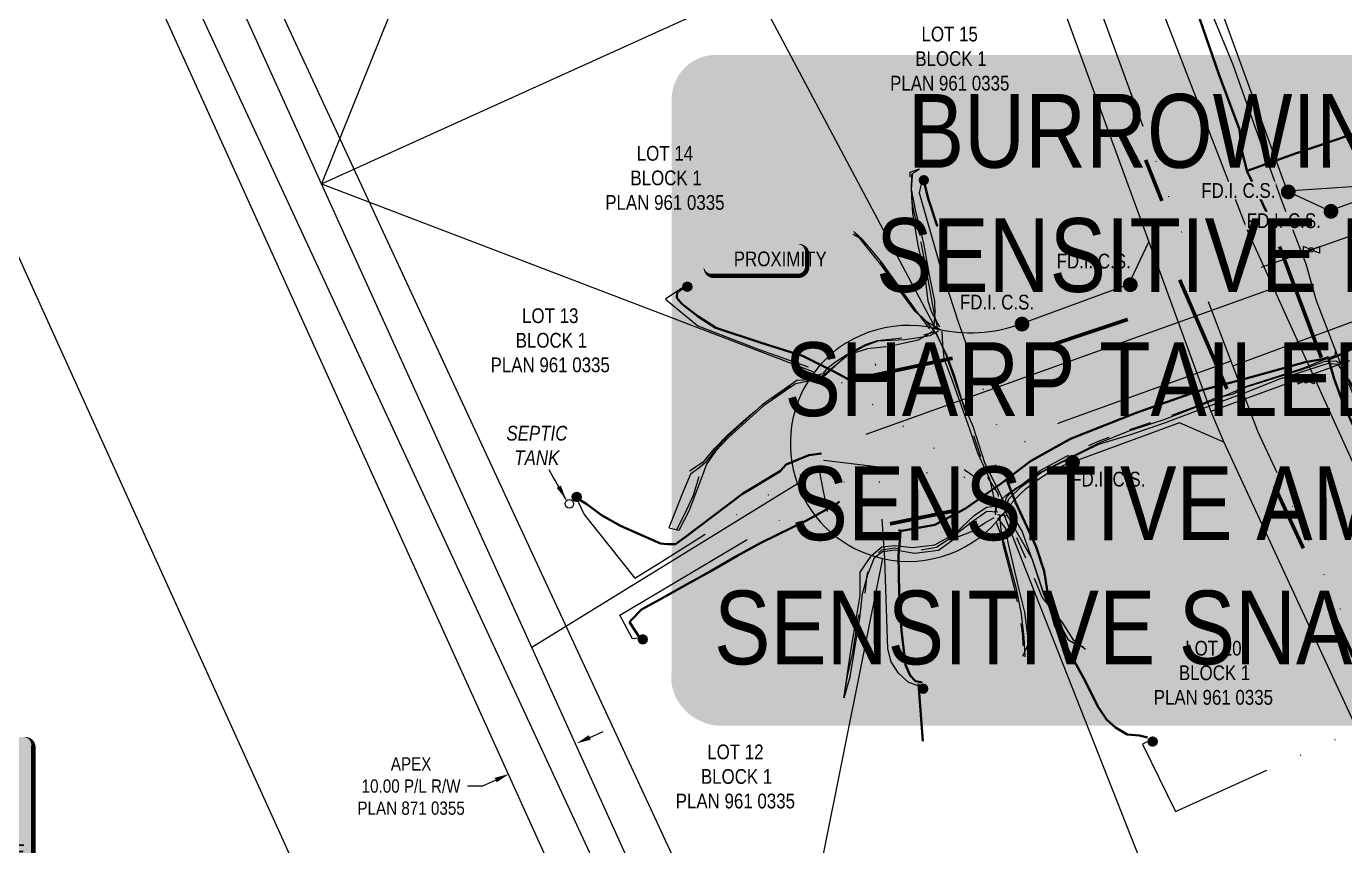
# Model space of a CAD drawing. Extents: x 312545 to 320442, y 5540407 to 5546054.
# Drawn here: x 315907.6 to 316086.4, y 5541610.1 to 5541721.2 of the extents above; entities that cross this region are included whole.
import ezdxf

# ---------------------------------------------------------------- set-up
doc = ezdxf.new("R2010")
doc.units = 0
doc.header["$LTSCALE"] = 5
doc.header["$PDSIZE"] = 0.5
for name, pattern in [('COOP2', [10, 5, -1, 0, -1, 0, -1, 0, -1, 0, -1]), ('DASHDOT', [25.4, 12.7, -6.35, 0, -6.35]), ('HIDDEN', [9.525, 6.35, -3.175]), ('POWERLINE5', [7.8, 2.4, -0.6, 0.6, -0.6, 0.6, -0.6, 2.4])]:
    doc.linetypes.add(name, pattern=pattern)
doc.layers.get('Defpoints').update_dxf_attribs({"color": 9})
doc.layers.add('AS-FIBRE-OPTIC', color=7, linetype='foc-FIBREOP', lineweight=9, true_color=0xff9c38)
doc.layers.add('AS-WATER PIPE', color=7, linetype='foc-WATER', lineweight=9, true_color=0x8ac4ff)
for name, color, linetype, lineweight in [('AS-GENERAL', 48, 'Continuous', 18), ('AS-RECON EXISTING', 151, 'DASHDOT', 40), ('F-WS-T-1000', 190, 'Continuous', 9)]:
    doc.layers.add(name, color=color, linetype=linetype, lineweight=lineweight)
for name, color, linetype in [('AS-POWER-EXISTING', 72, 'POWERLINE5'), ('AS-Sewer San_1000', 53, 'HIDDEN'), ('AS-SYMBOL-1000', 7, 'Continuous'), ('AS-TELEPHONE', 224, 'foc-TEL'), ('AS-WILDLIFE-BLOCK', 131, 'Continuous'), ('AS-WILDLIFE-BLOCK-1000', 131, 'Continuous'), ('F-RW', 190, 'Continuous'), ('L-MON-1000', 1, 'Continuous'), ('L-TITLEDB', 4, 'Continuous'), ('L-TITLEDB-T-1000', 4, 'Continuous'), ('P-APEX RECON-LINE LIST-1000', 240, 'Continuous'), ('P-APEX RECON-URBAN', 30, 'COOP2')]:
    doc.layers.add(name, color=color, linetype=linetype)
doc.styles.add('1.8', font='ARIALN.TTF', dxfattribs={"height": 1.8})
doc.styles.add('175L', font='ARIALN.TTF', dxfattribs={"height": 10})
doc.styles.add('80', font='ARIALN.TTF', dxfattribs={"height": 10})
doc.styles.add('foc-LtypeFont', font='ARIALN.TTF', dxfattribs={"height": 7.35})
doc.linetypes.add('foc-FIBREOP', pattern='A,10,-1,["FO",foc-LtypeFont,S=0.2,R=0,X=-0.5,Y=-0.75],-2.75', length=13.75)
doc.linetypes.add('foc-TEL', pattern='A,2,-1,["T",foc-LtypeFont,S=0.2,R=0,X=-0.425,Y=-0.75],-1.24,8', length=12.24)
doc.linetypes.add('foc-WATER', pattern='A,10,-1,["W",foc-LtypeFont,S=0.2,R=0,X=-0.425,Y=-0.75],-2', length=13)
doc.dimstyles.new('Compass 1 000', dxfattribs={"dimtxt": 1.8, "dimasz": 2, "dimexe": 0.2, "dimexo": 0.0625, "dimgap": 0.5, "dimtad": 0, "dimtih": 1, "dimtoh": 1, "dimzin": 0, "dimdsep": 46, "dimtxsty": '1.8', "dimcen": 0.1, "dimse1": 1, "dimse2": 1, "dimclrd": 256, "dimclrt": 256, "dimaunit": 1, "dimadec": 4, "dimazin": 0, "dimtfac": 0.06, "dimtofl": 0, "dimtmove": 0, "dimatfit": 0, "dimfxl": 0.2, "dimtolj": 1, "dimtzin": 0, "dimlwd": -1, "dimarcsym": 0})

# ---------------------------------------------------------------- blocks, each defined once
blk = doc.blocks.new('fdia')
at = {"color": 255, "const_width": 1}
blk.add_lwpolyline([(-0.5, 0, 1), (0.5, 0, 1)], format="xyb", close=True, dxfattribs=at)
blk = doc.blocks.new('Fdiaa')
blk.add_blockref('fdia', (0, 0))
blk = doc.blocks.new('fdib')
at = {"color": 1, "const_width": 1.6}
blk.add_lwpolyline([(-0.4, 0, 1), (0.4, 0, 1)], format="xyb", close=True, dxfattribs=at)
at = {"color": 1}
blk.add_circle((0, 0), 0.8, dxfattribs=at)
blk = doc.blocks.new('Fdibb')
blk.add_blockref('fdib', (0, 0))
blk = doc.blocks.new('fdicc')
for name in ['Fdibb', 'Fdiaa']:
    blk.add_blockref(name, (0, 0))
blk = doc.blocks.new('FDI')
blk.add_blockref('fdicc', (0, 0))
blk = doc.blocks.new('*U1873')
h = blk.add_hatch(color=255)
edge = h.paths.add_edge_path()
edge.add_line((-99, -45.5), (99, -45.5))
edge.add_arc((99, -39.5), 6, 270, 360)
edge.add_line((105, -39.5), (105, 38))
edge.add_arc((99, 38), 6, 0, 90)
edge.add_line((99, 44), (-99, 44))
edge.add_arc((-99, 38), 6, 90, 180)
edge.add_line((-105, 38), (-105, -39.5))
edge.add_arc((-99, -39.5), 6, 180, 270)
at = {"color": 131, "flags": 128}
blk.add_lwpolyline([(-99, -45.5, 3, 3, 0), (99, -45.5, 3, 3, 0.414214), (105, -39.5, 3, 3, 0), (105, 38, 3, 0, 0.414214), (99, 44, 0, 0, 0), (-99, 44, 0, 0, 0.414214), (-105, 38, 0, 0, 0), (-105, -39.5, 0, 3, 0.414214)], format="xyseb", close=True, dxfattribs=at)
at = {"color": 131, "style": '80'}
blk.add_attdef('ENTER_TEXT_001', (-35.99, -5), '', height=10, dxfattribs=at)
blk = doc.blocks.new('*D425')
at = {"layer": 'Defpoints', "color": 0, "transparency": 16777216}
for p in [(315983, 5541622.17), (315973.1, 5541619.81), (315973.9, 5541618.05)]:
    blk.add_point(p, dxfattribs=at)
at = {"layer": 'F-WS-T-1000', "transparency": 16777216}
for p, q in [((315984.02, 5541624.76), (315985.84, 5541625.59)), ((315971.28, 5541618.99), (315969.46, 5541618.16)), ((315969.46, 5541618.16), (315967.46, 5541618.16))]:
    blk.add_line(p, q, dxfattribs=at)
for points in [[(315983.89, 5541625.07), (315984.16, 5541624.46), (315982.2, 5541623.94)], [(315971.14, 5541619.29), (315971.42, 5541618.68), (315973.1, 5541619.81)]]:
    blk.add_solid(points, dxfattribs=at)
at = {"layer": 'F-WS-T-1000', "transparency": 16777216, "insert": (315959.8, 5541618.16), "char_height": 1.8, "attachment_point": 5, "style": '1.8'}
blk.add_mtext('\\A1;APEX\\P10.00 P/L R/W\\PPLAN 871 0355', dxfattribs=at)
blk = doc.blocks.new('RISER')
h = blk.add_hatch(color=255)
h.dxf.hatch_style = 1
edge = h.paths.add_edge_path()
edge.add_arc((0, 0), 0.7, 0, 360)
blk.add_hatch(color=13).paths.add_polyline_path([(0.58, -0.15), (-0.58, -0.15, 0.774597)])
at = {"color": 13}
blk.add_line((-0.58, -0.15), (0.58, -0.15), dxfattribs=at)
blk.add_circle((0, 0), 0.6, dxfattribs=at)
blk = doc.blocks.new('VALVE')
h = blk.add_hatch(color=255)
h.dxf.hatch_style = 1
edge = h.paths.add_edge_path()
edge.add_line((-0.33, 0.24), (-1.2, 0.59))
edge.add_line((-1.2, 0.59), (-1.2, -0.59))
edge.add_line((-1.2, -0.59), (-0.33, -0.24))
edge.add_arc((0, 0), 0.411, 215.8775, 324.1225)
edge.add_line((0.33, -0.24), (1.2, -0.59))
edge.add_line((1.2, -0.59), (1.2, 0.59))
edge.add_line((1.2, 0.59), (0.33, 0.24))
edge.add_arc((0, 0), 0.411, 35.8775, 144.1225)
at = {"color": 48}
for p, q in [((-1.1, 0.44), (-1.1, -0.44)), ((-0.29, 0.12), (-1.1, 0.44)), ((0.29, 0.12), (1.1, 0.44)), ((1.1, 0.44), (1.1, -0.44)), ((-1.1, -0.44), (-0.29, -0.12)), ((1.1, -0.44), (0.29, -0.12))]:
    blk.add_line(p, q, dxfattribs=at)
for radius in [0.311, 0.11]:
    blk.add_circle((0, 0), radius, dxfattribs=at)
blk = doc.blocks.new('*U509')
at = {"true_color": 0xffffa8}
h = blk.add_hatch(color=51, dxfattribs=at)
edge = h.paths.add_edge_path()
edge.add_line((-29, -11.5), (29, -11.5))
edge.add_arc((29, -5.5), 6, 270, 360)
edge.add_line((35, -5.5), (35, 4))
edge.add_arc((29, 4), 6, 0, 90)
edge.add_line((29, 10), (-29, 10))
edge.add_arc((-29, 4), 6, 90, 180)
edge.add_line((-35, 4), (-35, -5.5))
edge.add_arc((-29, -5.5), 6, 180, 270)
at = {"color": 240, "flags": 128}
blk.add_lwpolyline([(-29, -11.5, 3, 3, 0), (29, -11.5, 3, 3, 0.414214), (35, -5.5, 3, 3, 0), (35, 4, 3, 0, 0.414214), (29, 10, 0, 0, 0), (-29, 10, 0, 0, 0.414214), (-35, 4, 0, 0, 0), (-35, -5.5, 0, 3, 0.414214)], format="xyseb", close=True, dxfattribs=at)
for points in [[(-27.57, -46.56, 0, 10, 0), (0, 0, 5, 5, 0)], [(-12.23, -51.4, 0, 10, 0), (0, 0, 5, 5, 0)]]:
    blk.add_lwpolyline(points, format="xyseb", dxfattribs=at)
at = {"color": 4, "style": '80'}
blk.add_attdef('OTHER_001', (-14.7, -5), '', height=10, dxfattribs=at)
blk = doc.blocks.new('*U1876')
h = blk.add_hatch(color=255)
edge = h.paths.add_edge_path()
edge.add_line((-99, -45.5), (99, -45.5))
edge.add_arc((99, -39.5), 6, 270, 360)
edge.add_line((105, -39.5), (105, 38))
edge.add_arc((99, 38), 6, 0, 90)
edge.add_line((99, 44), (-99, 44))
edge.add_arc((-99, 38), 6, 90, 180)
edge.add_line((-105, 38), (-105, -39.5))
edge.add_arc((-99, -39.5), 6, 180, 270)
at = {"color": 131, "flags": 128}
blk.add_lwpolyline([(-99, -45.5, 3, 3, 0), (99, -45.5, 3, 3, 0.414214), (105, -39.5, 3, 3, 0), (105, 38, 3, 0, 0.414214), (99, 44, 0, 0, 0), (-99, 44, 0, 0, 0.414214), (-105, 38, 0, 0, 0), (-105, -39.5, 0, 3, 0.414214)], format="xyseb", close=True, dxfattribs=at)
at = {"color": 131, "style": '80'}
blk.add_attdef('ENTER_TEXT_001', (-35.99, -5), '', height=10, dxfattribs=at)

msp = doc.modelspace()

# ---------------------------------------------------------------- linework, layer by layer
at = {"layer": 'AS-FIBRE-OPTIC', "flags": 128}
for points in [[(316030.669, 5541679.963), (316030.744, 5541681.244), (316030.868, 5541682.336), (316030.806, 5541683.965), (316030.067, 5541687.455), (316029.332, 5541691.824), (316028.216, 5541696.112), (316027.669, 5541699.159), (316027.689, 5541701.119), (316027.771, 5541700.977)], [(316030.121, 5541680.212), (316028.444, 5541682.425), (316026.023, 5541685.869), (316023.617, 5541689.177), (316022.116, 5541691.009), (316021.046, 5541692.286), (316019.81, 5541693.399)], [(316030.43, 5541679.778), (316029.738, 5541679.34), (316028.555, 5541678.665), (316024.68, 5541677.814), (316021.663, 5541677.466), (316018.78, 5541676.577), (316016.553, 5541674.437), (316015.708, 5541673.696), (316013.915, 5541673.123), (316011.914, 5541672.754), (316007.536, 5541669.684), (316002.844, 5541665.447), (316001.071, 5541663.585), (315999.863, 5541661.849), (315999.269, 5541660.218), (315997.463, 5541655.44), (315996.11, 5541652.833), (315994.784, 5541653.143)], [(316040.459, 5541656.08), (316039.428, 5541658.316), (316037.656, 5541661.873), (316036.009, 5541666.966), (316034.507, 5541670.436), (316033.496, 5541673.928), (316032.4, 5541676.759), (316030.968, 5541679.627), (316030.492, 5541679.984)], [(316040.484, 5541656.009), (316040.84, 5541657.116), (316042.549, 5541658.809), (316045.281, 5541660.743), (316053.041, 5541664.549), (316057.245, 5541665.799), (316062.066, 5541667.469), (316068.923, 5541670.082), (316073.518, 5541671.799), (316077.429, 5541673.346), (316084.183, 5541675.538), (316085.427, 5541675.408), (316086.071, 5541674.459), (316087.221, 5541672.878), (316088.754, 5541669.884), (316092.805, 5541661.101), (316093.482, 5541659.195), (316096.786, 5541652.564), (316099.307, 5541647.64), (316100.729, 5541645.036)], [(316018.511, 5541630.32), (316018.967, 5541633.454), (316019.386, 5541636.234), (316020.181, 5541641.015), (316020.683, 5541644.019), (316020.681, 5541647.186), (316022.229, 5541649.451), (316023.606, 5541650.642), (316025.367, 5541650.805), (316027.803, 5541650.514), (316030.823, 5541650.915), (316033.602, 5541652.479), (316036.139, 5541654.882), (316037.837, 5541656.007), (316038.909, 5541656.147), (316040.463, 5541656.009)], [(316050.948, 5541637.016), (316049.88, 5541637.352), (316048.946, 5541637.973), (316047.744, 5541640.11), (316046.45, 5541642.112), (316045.613, 5541644.049), (316044.029, 5541648.967), (316042.66, 5541652.731), (316040.893, 5541655.719)], [(316039.1, 5541654.127), (316040.164, 5541651.153), (316041.835, 5541644.962), (316042.512, 5541641.513), (316042.872, 5541638.344), (316043.003, 5541635.686)]]:
    msp.add_lwpolyline(points, dxfattribs=at)
at = {"layer": 'AS-GENERAL', "const_width": 0.5, "flags": 128}
for points in [[(316061.602, 5541697.544), (316059.394, 5541703.106)], [(316083.213, 5541676.277), (316077.545, 5541691.361)], [(316064.009, 5541686.841), (316070.419, 5541672.033)], [(316056.962, 5541681.478), (316045.536, 5541677.646)], [(316033.222, 5541676.209), (316020.107, 5541673.372)], [(316076.846, 5541658.877), (316080.778, 5541650.421)], [(316033.719, 5541655.576), (316024.717, 5541653.737)], [(316085.209, 5541640.761), (316089.035, 5541632.48)]]:
    msp.add_lwpolyline(points, dxfattribs=at)
at = {"layer": 'AS-POWER-EXISTING', "flags": 128}
for points in [[(316031.133, 5541680.185), (316031.105, 5541680.715), (316030.822, 5541681.915), (316029.802, 5541687.38), (316028.941, 5541691.913), (316027.965, 5541696.194), (316027.464, 5541699.448), (316027.434, 5541700.42), (316027.487, 5541701.428), (316028.711, 5541701.916)], [(316030.822, 5541679.843), (316029.559, 5541681.331), (316028.166, 5541682.685), (316025.844, 5541685.789), (316023.588, 5541689.002), (316021.881, 5541690.981), (316020.783, 5541692.39), (316019.75, 5541692.999)], [(316015.703, 5541674.186), (316016.359, 5541674.935), (316017.322, 5541675.706), (316018.868, 5541676.717), (316021.427, 5541678.055), (316023.039, 5541678.619), (316026.911, 5541679.012), (316028.758, 5541679.255), (316030.691, 5541679.75)], [(316030.911, 5541679.811), (316032.327, 5541676.595), (316033.321, 5541673.657), (316035.721, 5541666.795), (316037.995, 5541659.972), (316039.339, 5541657.843), (316039.728, 5541655.483)], [(316040.025, 5541655.673), (316040.56, 5541657.402), (316041.239, 5541658.08), (316042.025, 5541658.637), (316045.093, 5541660.968), (316048.773, 5541662.981), (316053.006, 5541664.975), (316056.946, 5541666.453), (316061.826, 5541668.086), (316066.022, 5541669.599), (316068.674, 5541670.733), (316071.31, 5541671.377), (316073.169, 5541672.354), (316080.696, 5541674.72), (316083.769, 5541675.792), (316084.436, 5541675.799), (316085.159, 5541675.838), (316085.631, 5541675.592), (316086.267, 5541674.687), (316087.007, 5541672.557), (316088.225, 5541669.559), (316090.159, 5541665.128), (316092.292, 5541660.721), (316093.305, 5541659.098), (316094.792, 5541655.398), (316097.285, 5541649.866), (316098.464, 5541647.252), (316099.574, 5541645.718), (316100.126, 5541644.907), (316100.921, 5541644.134)], [(315997.538, 5541660.93), (315999.515, 5541662.258), (316000.976, 5541663.996), (316002.727, 5541665.803), (316005.571, 5541668.333), (316007.588, 5541669.994), (316012.044, 5541672.962), (316014.039, 5541673.718), (316015.803, 5541674.17)], [(315998.807, 5541660.138), (315998.049, 5541657.571), (315997.157, 5541655.655), (315995.851, 5541652.959)], [(316016.268, 5541655.413), (316015.971, 5541656.849), (316015.657, 5541658.403), (316015.212, 5541660.742)], [(316039.356, 5541655.335), (316037.855, 5541655.438), (316035.825, 5541653.961), (316033.51, 5541652.192), (316031.022, 5541650.546), (316027.908, 5541649.947), (316025.345, 5541650.438), (316023.589, 5541650.174), (316022.412, 5541649.176), (316021.593, 5541646.772), (316021.204, 5541643.549), (316020.383, 5541640.902), (316019.646, 5541636.287), (316018.964, 5541633.3), (316018.419, 5541630.145)], [(316039.558, 5541654.892), (316039.759, 5541652.916), (316040.02, 5541651.006), (316041.599, 5541644.918), (316042.317, 5541641.495), (316042.71, 5541638.586), (316042.809, 5541635.373)], [(316051.222, 5541636.709), (316049.651, 5541637.92), (316048.106, 5541640.356), (316045.379, 5541643.807), (316040.368, 5541655.544)]]:
    msp.add_lwpolyline(points, dxfattribs=at)
at = {"layer": 'AS-RECON EXISTING', "flags": 128}
for points in [[(316006.524, 5541871.582), (316006.697, 5541870.306), (316006.586, 5541867.009), (316007.206, 5541865.142), (316008.394, 5541862.269), (316011.173, 5541856.158), (316014.969, 5541847.844), (316018.12, 5541840.541), (316020.043, 5541835.168), (316024.684, 5541825.89), (316027.358, 5541819.989), (316030.146, 5541813.089), (316033.087, 5541807.028), (316034.457, 5541804.119), (316034.521, 5541803.585), (316034.769, 5541802.89), (316035.637, 5541800.886), (316037.329, 5541797.51), (316038.839, 5541793.996), (316040.903, 5541789.934), (316043.546, 5541783.286), (316045.473, 5541776.481), (316048.82, 5541769.066), (316051.264, 5541763.126), (316053.643, 5541756.048), (316057.935, 5541744.923), (316060.117, 5541738.775), (316062.418, 5541732.666), (316064.456, 5541727.539), (316066.332, 5541723.388), (316069.325, 5541714.738), (316072.107, 5541707.249), (316072.409, 5541704.543), (316073.164, 5541701.555), (316076.381, 5541694.817), (316079.132, 5541689.251), (316081.797, 5541682.666), (316083.153, 5541678.895), (316084.089, 5541676.429)], [(316084.241, 5541676.045), (316086.332, 5541676.952), (316089.5, 5541678.563), (316093.736, 5541680.511), (316105.943, 5541685.051), (316117.341, 5541689.233), (316128.393, 5541693.421), (316131.294, 5541694.279), (316140.789, 5541698.03), (316146.746, 5541700.014), (316155.264, 5541703.323), (316165.78, 5541706.984), (316170.911, 5541709.069), (316179.467, 5541712.107), (316182.142, 5541712.952), (316186.912, 5541714.759), (316193.719, 5541717.289), (316198.718, 5541719.264), (316207.539, 5541722.236), (316211.711, 5541723.594)], [(316094.079, 5541709.567), (316091.997, 5541708.143), (316090.227, 5541707.594), (316085.331, 5541705.892), (316079.84, 5541704.004), (316073.156, 5541701.608)], [(316084.108, 5541676.314), (316083.39, 5541676.067), (316081.023, 5541675.653), (316076.966, 5541674.565), (316072.542, 5541673.331), (316066.345, 5541671.7), (316058.106, 5541668.814), (316049.213, 5541665.275), (316043.762, 5541662.231), (316039.815, 5541659.202), (316034.988, 5541655.836), (316030.829, 5541653.587), (316026.349, 5541652.811), (316023.037, 5541653.21), (316019.895, 5541654.621), (316017.252, 5541657.478), (316015.749, 5541660.74), (316015.175, 5541665.07), (316016.251, 5541669.325), (316018.071, 5541672.537), (316021.58, 5541675.075), (316026.869, 5541676.232), (316033.307, 5541677.009), (316035.104, 5541677.025), (316036.421, 5541677.37), (316036.785, 5541677.659), (316036.914, 5541678.118), (316036.747, 5541678.709), (316036.658, 5541679.337), (316036.304, 5541680.175), (316035.042, 5541683.02), (316033.469, 5541687.217), (316032.405, 5541690.528), (316031.13, 5541694.167), (316029.965, 5541697.738), (316029.442, 5541699.697), (316029.273, 5541700.658)], [(315996.86, 5541685.836), (315995.882, 5541685.146), (315995.813, 5541684.39), (315996.488, 5541683.566), (315998.728, 5541681.884), (316001.116, 5541680.323), (316007.26, 5541678.28), (316012.858, 5541676.527), (316017.03, 5541674.471), (316018.491, 5541673.691), (316019.091, 5541673.319)], [(316084.101, 5541676.422), (316084.106, 5541676.399), (316084.963, 5541673.415), (316086.158, 5541670.054), (316089.634, 5541662.417), (316092.496, 5541657.19), (316097.308, 5541647.015), (316098.505, 5541644.386), (316100.154, 5541640.685), (316103.951, 5541631.891), (316106.851, 5541626.257), (316108.805, 5541620.601), (316113.521, 5541611.538), (316117.778, 5541602.471), (316121.306, 5541594.903), (316124.934, 5541586.965), (316129.307, 5541577.505), (316134.019, 5541568.154), (316137.823, 5541559.222), (316142.971, 5541547.873), (316145.74, 5541543.047), (316148.732, 5541535.223), (316151.514, 5541529.598), (316158.585, 5541515.251), (316164.794, 5541501.65), (316169.88, 5541491.3), (316174.586, 5541480.599), (316179.144, 5541469.552), (316194.122, 5541438.853), (316200.632, 5541424.269), (316204.872, 5541414.981), (316209.746, 5541404.276), (316210.56, 5541401.843), (316211.499, 5541399.783), (316212.947, 5541397.371), (316214.005, 5541395.626), (316215.151, 5541394.223)], [(315982.154, 5541657.322), (315983.612, 5541656.433), (315985.637, 5541654.911), (315988.181, 5541653.46), (315993.606, 5541651.068), (315994.503, 5541650.998), (315995.658, 5541650.972), (315996.962, 5541651.941), (316004.712, 5541657.792), (316009.853, 5541660.897), (316010.676, 5541661.797), (316013.745, 5541663.048), (316015.424, 5541663.302)], [(316059.624, 5541624.764), (316058.58, 5541625.043), (316056.898, 5541625.173), (316055.315, 5541626.128), (316054.123, 5541627.143), (316052.925, 5541628.965), (316051.221, 5541632.37), (316047.136, 5541639.876), (316046.25, 5541642.949), (316046.174, 5541643.944), (316045.641, 5541647.319), (316044.53, 5541650.612), (316043.329, 5541653.275), (316041.74, 5541656.681), (316040.655, 5541659.449), (316040.512, 5541659.731)], [(315990.969, 5541638.045), (315989.423, 5541640.413), (315989.733, 5541640.776), (315991.036, 5541642.126), (315993.537, 5541643.481), (315997.212, 5541645.547), (316000.356, 5541647.263), (316004.006, 5541649.424), (316007.218, 5541651.188), (316013.406, 5541654.183), (316017.453, 5541656.397), (316017.867, 5541656.777)], [(316029.094, 5541632.201), (316028.196, 5541632.388), (316027.483, 5541633.169), (316026.825, 5541634.62), (316026.302, 5541639.211), (316025.98, 5541644.448), (316025.881, 5541649.465), (316026.101, 5541651.963), (316026.154, 5541652.824)]]:
    msp.add_lwpolyline(points, dxfattribs=at)
at = {"layer": 'AS-RECON EXISTING', "color": 240, "flags": 128}
msp.add_lwpolyline([(316029.166, 5541624.265), (316028.574, 5541632.058)], dxfattribs=at)
at = {"layer": 'AS-Sewer San_1000', "linetype": 'Continuous'}
msp.add_circle((315981.256, 5541656.464), 0.58, dxfattribs=at)
at = {"layer": 'AS-TELEPHONE', "flags": 128}
for points in [[(316100.802, 5541645.404), (316099.821, 5541646.156), (316098.96, 5541647.81), (316097.762, 5541650.362), (316096.781, 5541652.868), (316095.121, 5541655.777), (316093.522, 5541659.502), (316092.393, 5541661.269), (316088.53, 5541669.957), (316085.948, 5541675.19), (316082.568, 5541683.975), (316081.141, 5541688.979), (316078.011, 5541697.198), (316074.144, 5541707.832), (316071.266, 5541715.989), (316068.029, 5541723.773), (316066.623, 5541727.206), (316064.326, 5541733.32), (316062.223, 5541739.329), (316060.207, 5541745.674), (316059.438, 5541749.927), (316058.517, 5541752.537)], [(316031.485, 5541680.41), (316030.424, 5541682.43), (316029.928, 5541683.945), (316029.48, 5541687.328), (316028.502, 5541691.788), (316027.815, 5541695.888), (316027.668, 5541699.031), (316027.771, 5541700.977), (316027.802, 5541701.286), (316028.711, 5541701.916)], [(316031.516, 5541680.04), (316029.479, 5541681.263), (316028.141, 5541682.557), (316025.847, 5541685.686), (316023.47, 5541688.937), (316020.847, 5541692.162), (316019.917, 5541693.21)], [(316031.371, 5541679.933), (316030.139, 5541679.256), (316028.588, 5541678.952), (316026.725, 5541678.711), (316023.103, 5541678.533), (316021.26, 5541677.834), (316018.885, 5541676.506), (316015.605, 5541673.804), (316014.037, 5541673.298), (316012.105, 5541673.195), (316007.416, 5541669.866), (316002.712, 5541665.607), (316001.013, 5541663.792), (315999.732, 5541662.068), (315998.816, 5541661.29), (315997.664, 5541660.474), (315996.59, 5541657.915), (315995.014, 5541653.897), (315994.74, 5541653.187)], [(316031.748, 5541679.876), (316031.841, 5541678.035), (316032.01, 5541676.203), (316033.117, 5541673.343), (316035.492, 5541666.613), (316036.589, 5541663.385), (316038.218, 5541659.841), (316039.038, 5541656.259), (316038.998, 5541654.942)], [(316039.077, 5541655.076), (316039.221, 5541656.467), (316040.457, 5541657.573), (316041.204, 5541658.168), (316045.199, 5541660.752), (316053.02, 5541664.683), (316057.011, 5541666.311), (316061.922, 5541667.913), (316068.849, 5541670.611), (316073.232, 5541672.481), (316077.364, 5541673.753), (316080.719, 5541674.85), (316083.974, 5541676.188), (316085.075, 5541676.598), (316085.179, 5541677.329)], [(316039.318, 5541654.99), (316040.682, 5541654.846), (316044.029, 5541648.967), (316045.613, 5541644.049), (316048.946, 5541637.973), (316050.948, 5541637.016)], [(316018.506, 5541630.155), (316019.351, 5541632.969), (316019.859, 5541636.306), (316020.659, 5541640.931), (316021.02, 5541644.234), (316021.728, 5541646.885), (316022.623, 5541649.162), (316023.733, 5541649.992), (316025.487, 5541650.205), (316028.05, 5541649.769), (316031.297, 5541650.149), (316033.683, 5541651.874), (316035.76, 5541652.715), (316037.703, 5541653.903), (316038.858, 5541654.594)], [(316039.299, 5541654.576), (316040.413, 5541653.089), (316040.702, 5541651.19), (316042.09, 5541645.186), (316042.983, 5541641.768), (316043.522, 5541637.52), (316042.706, 5541635.741)]]:
    msp.add_lwpolyline(points, dxfattribs=at)
at = {"layer": 'AS-WATER PIPE', "flags": 128}
for points in [[(316075.096, 5541688.571), (316192.955, 5541730.045), (316323.614, 5541785.584), (316452.588, 5541844.863), (316471.845, 5541853.793), (316539.452, 5541884.735), (316550.03, 5541889.281), (316555.225, 5541891.335), (316560.169, 5541894.015), (316576.596, 5541901.166), (316583.84, 5541917.656)], [(315994.421, 5541882.839), (316030.379, 5541804.303), (316073.211, 5541693.499), (316073.221, 5541693.49), (316211.79, 5541388.35), (316216.808, 5541378.109), (316219.978, 5541371.699), (316222.392, 5541367.278), (316223.088, 5541366.031)], [(316076.273, 5541685.513), (316021.44, 5541665.881)]]:
    msp.add_lwpolyline(points, dxfattribs=at)
at = {"layer": 'F-RW', "flags": 128}
for points in [[(316083.796, 5541375.276), (315809.294, 5541980.919)], [(315887.817, 5541816.582), (316092.202, 5541375.76)], [(315899.431, 5541815.309), (316078.628, 5541428.809)], [(316094.704, 5541699.972), (316078.603, 5541698.87)]]:
    msp.add_lwpolyline(points, dxfattribs=at)
at = {"layer": 'L-TITLEDB', "flags": 128}
for points in [[(315925.506, 5541648.225), (315862.771, 5541786.656)], [(315925.506, 5541648.225), (315862.771, 5541786.656)], [(315975.268, 5541768.509), (315947.666, 5541699.85)], [(315947.666, 5541699.85), (315920.611, 5541759.542)], [(315947.666, 5541699.85), (315920.611, 5541759.542)], [(316041.405, 5541742.417), (316059.818, 5541692.002)], [(316041.405, 5541742.417), (316059.818, 5541692.002)], [(315947.666, 5541699.85), (316006.352, 5541726.5)], [(316006.352, 5541726.5), (316030.953, 5541680.216)], [(316069.678, 5541723.298), (316078.603, 5541698.87)], [(315976.16, 5541636.97), (315947.666, 5541699.85)], [(315976.16, 5541636.97), (315947.666, 5541699.85)], [(315947.666, 5541699.85), (316014.479, 5541674.334)], [(316094.704, 5541699.972), (316084.374, 5541696.19)], [(316078.603, 5541698.87), (316084.374, 5541696.19)], [(316057.134, 5541686.232), (316059.818, 5541692.002)], [(316059.818, 5541692.002), (316068.228, 5541668.981)], [(316042.481, 5541680.879), (316057.134, 5541686.232)], [(316087.024, 5541675.862), (316068.228, 5541668.981)], [(316068.228, 5541668.981), (316069.972, 5541664.836)], [(316064.001, 5541667.436), (316049.345, 5541662.085)], [(316069.972, 5541664.836), (316064.001, 5541667.436)], [(316069.972, 5541664.836), (316095.858, 5541609.003)], [(316069.972, 5541664.836), (316095.858, 5541609.003)], [(316012.192, 5541659.164), (315976.16, 5541636.97)], [(316040.102, 5541655.163), (316064.118, 5541594.254)], [(316050.102, 5541373.34), (315925.506, 5541648.225)], [(316050.102, 5541373.34), (315925.506, 5541648.225)], [(316023.722, 5541649.043), (316007.456, 5541567.923)], [(316007.456, 5541567.923), (315976.16, 5541636.97)], [(316007.456, 5541567.923), (315976.16, 5541636.97)]]:
    msp.add_lwpolyline(points, dxfattribs=at)
for points in [[(316030.953, 5541680.216, 0.2977704), (316014.479, 5541674.334)], [(316030.953, 5541680.216, 0.1475949), (316042.481, 5541680.879)], [(316014.479, 5541674.334, 0.2555656), (316012.192, 5541659.164)], [(316049.345, 5541662.085, 0.1476025), (316040.102, 5541655.163)], [(316012.192, 5541659.164, 0.255561), (316023.722, 5541649.043)], [(316023.722, 5541649.043, 0.2976615), (316040.102, 5541655.163)]]:
    msp.add_lwpolyline(points, format="xyb", dxfattribs=at)
at = {"layer": 'P-APEX RECON-LINE LIST-1000', "flags": 128}
msp.add_lwpolyline([(316016.704, 5541674.775, 0, 1.749, 0), (316006.494, 5541689.685, 0, 0, 0)], format="xyseb", dxfattribs=at)
at = {"layer": 'P-APEX RECON-URBAN', "flags": 128}
for points in [[(315987.134, 5541865.833), (315987.419, 5541865.283), (315994.641, 5541862.663), (316015.235, 5541817.514), (316027.174, 5541790.701), (316033.283, 5541776.821), (316045.835, 5541743.833), (316064.309, 5541693.177), (316074.622, 5541666.229), (316126.108, 5541554.97), (316138.455, 5541528.42), (316166.555, 5541467.917), (316200.508, 5541394.862), (316204.242, 5541386.699), (316198.848, 5541372.698)], [(316071.201, 5541675.185), (316089.679, 5541681.989), (316140.094, 5541700.366), (316188.522, 5541717.939), (316221.583, 5541729.981), (316263.594, 5541747.211), (316318.718, 5541772.089)], [(316029.134, 5541700.643), (316028.68, 5541698.639), (316031.569, 5541688.518), (316033.984, 5541681.126), (316035.379, 5541677.191), (316040.701, 5541663.207)], [(315997.031, 5541686.094), (315994.287, 5541684.215), (315998.658, 5541680.587), (316007.008, 5541677.388), (316014.597, 5541674.697), (316016.148, 5541674.117), (316018.355, 5541672.774), (316036.638, 5541659.828)], [(316070.963, 5541675.804), (316047.852, 5541667.472), (316046.49, 5541666.85), (316045.006, 5541666.066), (316044.235, 5541665.635), (316043.009, 5541664.879), (316041.274, 5541663.647), (316040.352, 5541662.931), (316038.615, 5541661.314), (316037.212, 5541659.753), (316015.745, 5541662.315), (316015.755, 5541662.309)], [(315982.096, 5541657.505), (315983.272, 5541655.007), (315990.152, 5541646.387), (315993.776, 5541648.644), (316002.981, 5541654.393), (316011.858, 5541659.948), (316015.689, 5541662.306)], [(315991.038, 5541638.273), (315989.818, 5541638.139), (315988.09, 5541641.349), (316022.109, 5541661.583)], [(316029.015, 5541631.571), (316027.208, 5541632.249), (316025.905, 5541633.491), (316024.905, 5541635.018), (316024.427, 5541636.79), (316024.022, 5541649.005), (316023.183, 5541661.427)], [(316060.085, 5541624.387), (316058.965, 5541623.854), (316063.463, 5541614.714), (316078.322, 5541621.431), (316092.427, 5541627.748)]]:
    msp.add_lwpolyline(points, dxfattribs=at)

# ---------------------------------------------------------------- block references
at = {"layer": 'AS-SYMBOL-1000', "xscale": 0.9996840038851079, "yscale": 0.9996840038851079, "zscale": 0.9996840038851079}
for name, p in [('RISER', (316029.316, 5541700.357)), ('VALVE', (316081.844, 5541690.91)), ('RISER', (315997.246, 5541685.907)), ('VALVE', (316081.134, 5541673.166)), ('RISER', (315982.256, 5541657.397)), ('RISER', (315991.216, 5541638.067)), ('RISER', (316029.226, 5541631.367)), ('RISER', (316060.336, 5541624.207))]:
    msp.add_blockref(name, p, dxfattribs=at)
at = {"layer": 'AS-WILDLIFE-BLOCK-1000'}
ref = msp.add_blockref('*U1873', (315887.573, 5541616.002), dxfattribs=dict(at, xscale=0.2000632191999996, yscale=0.2000632191999996, zscale=0.2000632191999996, rotation=0.003832973687769))
ref.add_attrib('ENTER_TEXT_001', 'BURROWING OWL RANGE', (315872.971, 5541621.74), dxfattribs={"layer": '0', "color": 131, "height": 2.00063, "rotation": 0.00383, "style": '80'})
ref.add_attrib('ENTER_TEXT_002', 'SENSITIVE RAPTOR RANGE', (315872.111, 5541618.37), dxfattribs={"layer": '0', "color": 131, "height": 2.00063, "rotation": 0.00383, "style": '80'})
ref.add_attrib('ENTER_TEXT_003', 'SHARP TAILED GROUSE RANGE', (315869.628, 5541615), dxfattribs={"layer": '0', "color": 131, "height": 2.00063, "rotation": 0.00383, "style": '80'})
ref.add_attrib('ENTER_TEXT_004', 'SENSITIVE AMPHIBIANS RANGE', (315869.819, 5541611.63), dxfattribs={"layer": '0', "color": 131, "height": 2.00063, "rotation": 0.00383, "style": '80'})
ref.add_attrib('ENTER_TEXT_005', 'SENSITIVE SNAKE SPECIES RANGE', (315867.717, 5541608.26), dxfattribs={"layer": '0', "color": 131, "height": 2.00063, "rotation": 0.00383, "style": '80'})
at = {"layer": 'L-MON-1000'}
for p in [(316078.724, 5541698.769), (316084.522, 5541696.133), (316057.311, 5541686.181), (316042.627, 5541680.84), (316049.481, 5541662.08)]:
    msp.add_blockref('FDI', p, dxfattribs=at)
at = {"layer": 'P-APEX RECON-LINE LIST-1000', "xscale": 0.2000000000000001, "yscale": 0.2000000000000001, "zscale": 0.2000000000000001}
msp.add_blockref('*U509', (316006.494, 5541689.685), dxfattribs=at).add_auto_attribs({'OTHER_001': 'PROXIMITY'})

# ---------------------------------------------------------------- texts
at = {"layer": 'L-TITLEDB-T-1000', "char_height": 1.99937, "attachment_point": 1, "style": '175L'}
for s, insert in [('\\pi4.349;LOT 15\\P\\pi3.4987;BLOCK 1\\P\\pi0.089099;PLAN 961 0335', (316024.659, 5541721.184)), ('\\pi4.3579;LOT 14\\P\\pi3.4987;BLOCK 1\\P\\pi0.089099;PLAN 961 0335', (315986.039, 5541705.004)), ('\\pi4.3558;LOT 13\\P\\pi3.4987;BLOCK 1\\P\\pi0.089099;PLAN 961 0335', (315970.49, 5541682.975)), ('\\pi4.3579;LOT 10\\P\\pi3.4987;BLOCK 1\\P\\pi0.089099;PLAN 961 0335', (316060.402, 5541637.873)), ('\\pi4.362;LOT 12\\P\\pi3.4987;BLOCK 1\\P\\pi0.089099;PLAN 961 0335', (315995.592, 5541623.806))]:
    msp.add_mtext_dynamic_manual_height_columns(s, width=16.07904, gutter_width=100, heights=[8.856], dxfattribs=dict(at, insert=insert))

# ---------------------------------------------------------------- dimensions: what is measured, and where the dimension line sits
at = {"layer": 'F-WS-T-1000', "color": 2}
dim = msp.add_aligned_dim(p1=(315983.002, 5541622.172), p2=(315973.901, 5541618.047), distance=-1.938, text='APEX\\P10.00 P/L R/W\\PPLAN 871 0355', dimstyle='Compass 1 000', dxfattribs=at)
dim.commit()
dim.dimension.update_dxf_attribs({"geometry": '*D425', "text_midpoint": (315959.8, 5541618.16)})

# ---------------------------------------------------------------- next in the draw order: texts
at = {"layer": 'AS-Sewer San_1000', "linetype": 'Continuous', "insert": (315972.632, 5541667.039), "char_height": 2, "attachment_point": 1, "style": '175L', "bg_fill": 3, "box_fill_scale": 1.1, "bg_fill_color": 256, "bg_fill_transparency": 0}
msp.add_mtext_dynamic_manual_height_columns('\\pi0.091173;{\\fArial Narrow|b0|i1|c0|p34;SEPTIC\\P\\pi1.1594;TANK}', width=8.31332, gutter_width=50, heights=[0], dxfattribs=at)
at = {"layer": 'L-MON-1000', "char_height": 2, "attachment_point": 1, "style": '175L', "bg_fill": 3, "box_fill_scale": 1.1, "bg_fill_color": 256, "bg_fill_transparency": 0}
for insert in [(316066.931, 5541699.963), (316073.101, 5541695.867), (316047.315, 5541690.388), (316034.208, 5541684.819), (316049.302, 5541660.806)]:
    msp.add_mtext_dynamic_manual_height_columns('FD.I. C.S.', width=9.88085, gutter_width=50, heights=[0], dxfattribs=dict(at, insert=insert))

# ---------------------------------------------------------------- next in the draw order: block references
at = {"layer": 'AS-WILDLIFE-BLOCK'}
ref = msp.add_blockref('*U1876', (316100.112, 5541673.372), dxfattribs=dict(at, xscale=0.9997577874181516, yscale=0.9997577874181516, zscale=0.9997577874181516, rotation=0.003832973687768994))
ref.add_attrib('ENTER_TEXT_001', 'BURROWING OWL RANGE', (316027.143, 5541702.045), dxfattribs={"layer": '0', "color": 131, "height": 9.99758, "rotation": 0.00383, "style": '80'})
ref.add_attrib('ENTER_TEXT_002', 'SENSITIVE RAPTOR RANGE', (316022.845, 5541685.205), dxfattribs={"layer": '0', "color": 131, "height": 9.99758, "rotation": 0.00383, "style": '80'})
ref.add_attrib('ENTER_TEXT_003', 'SHARP TAILED GROUSE RANGE', (316010.437, 5541668.364), dxfattribs={"layer": '0', "color": 131, "height": 9.99758, "rotation": 0.00383, "style": '80'})
ref.add_attrib('ENTER_TEXT_004', 'SENSITIVE AMPHIBIANS RANGE', (316011.39, 5541651.524), dxfattribs={"layer": '0', "color": 131, "height": 9.99758, "rotation": 0.00383, "style": '80'})
ref.add_attrib('ENTER_TEXT_005', 'SENSITIVE SNAKE SPECIES RANGE', (316000.885, 5541634.683), dxfattribs={"layer": '0', "color": 131, "height": 9.99758, "rotation": 0.00383, "style": '80'})

# ---------------------------------------------------------------- next in the draw order: leaders
at = {"layer": 'AS-Sewer San_1000', "linetype": 'Continuous', "path_type": 1}
msp.add_leader([(315980.816, 5541657.037), (315978.505, 5541661.089)], dimstyle='Compass 1 000', dxfattribs=at)

doc.saveas('drawing.dxf')
